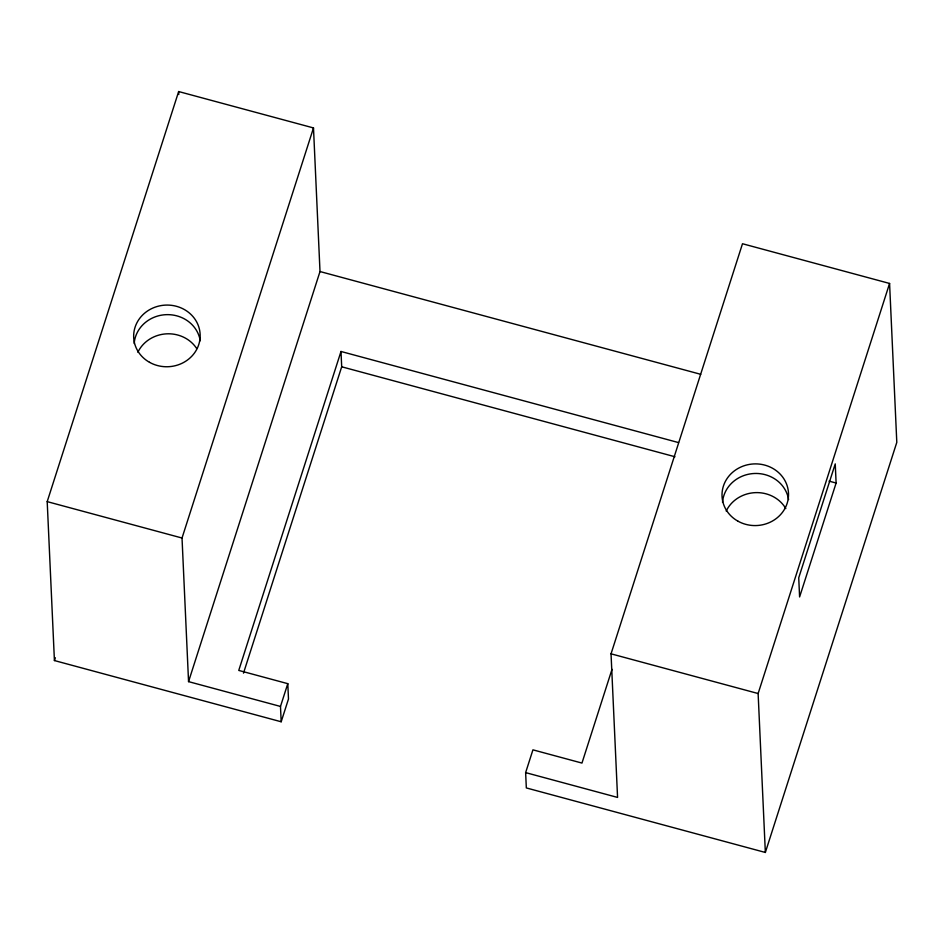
<?xml version="1.0" encoding="UTF-8"?>
<svg xmlns="http://www.w3.org/2000/svg" width="944" height="944" viewBox="0 0 944 944"><rect width="100%" height="100%" fill="white"/><g stroke="black" fill="none" stroke-linecap="round" stroke-linejoin="round"><path stroke-width="1.42" d="M47.2 501.63L178.652 91.544L313.491 127.936L320.004 271.542L188.552 681.627L280.486 706.442L281.182 721.771L54.422 660.552L47.2 501.63L182.027 538.021L188.552 681.627M54.422 660.552L55.318 657.744M182.027 538.021L313.491 127.936M678.535 442.583L340.996 351.475L238.761 670.429L287.79 683.668L288.486 698.985L281.182 721.771M243.493 673.155L341.693 366.791L340.996 351.475M280.486 706.442L287.79 683.668M525.631 772.617L617.565 797.432L611.039 653.826L742.491 243.741L889.578 283.448L896.8 442.37L765.348 852.456L526.327 787.933L525.631 772.617L532.935 749.843L581.964 763.071L612.007 669.343M765.348 852.456L758.126 693.533L889.578 283.448M836.113 483.033L799.603 596.95L798.73 577.799L835.239 463.893L836.113 483.033L829.068 481.133M320.004 271.542L700.719 374.308M341.693 366.791L674.972 456.754M611.039 653.826L758.126 693.533M178.652 91.544L178.794 94.483M134.178 343.51A33.252 30.833 -2.6 0 1 166.085 314.671A33.252 30.833 -2.6 0 1 200.246 340.76M726.207 511.058A33.252 30.833 -2.6 0 1 755.318 492.638A33.252 30.833 -2.6 0 1 785.821 508.592M722.526 502.326A33.252 30.833 -2.6 0 1 754.433 473.487A33.252 30.833 -2.6 0 1 788.594 499.577M137.859 352.242A33.252 30.833 -2.6 0 1 166.238 333.857A33.252 30.833 -2.6 0 1 196.753 348.619M737.842 521.112A33.252 30.833 -2.6 0 0 788.511 495.376A33.252 30.833 -2.6 0 0 739.447 467.705A33.252 30.833 -2.6 0 0 737.842 521.112M149.494 362.295A33.252 30.833 -2.6 0 0 200.152 336.56A33.252 30.833 -2.6 0 0 151.087 308.889A33.252 30.833 -2.6 0 0 149.494 362.295"/></g></svg>
